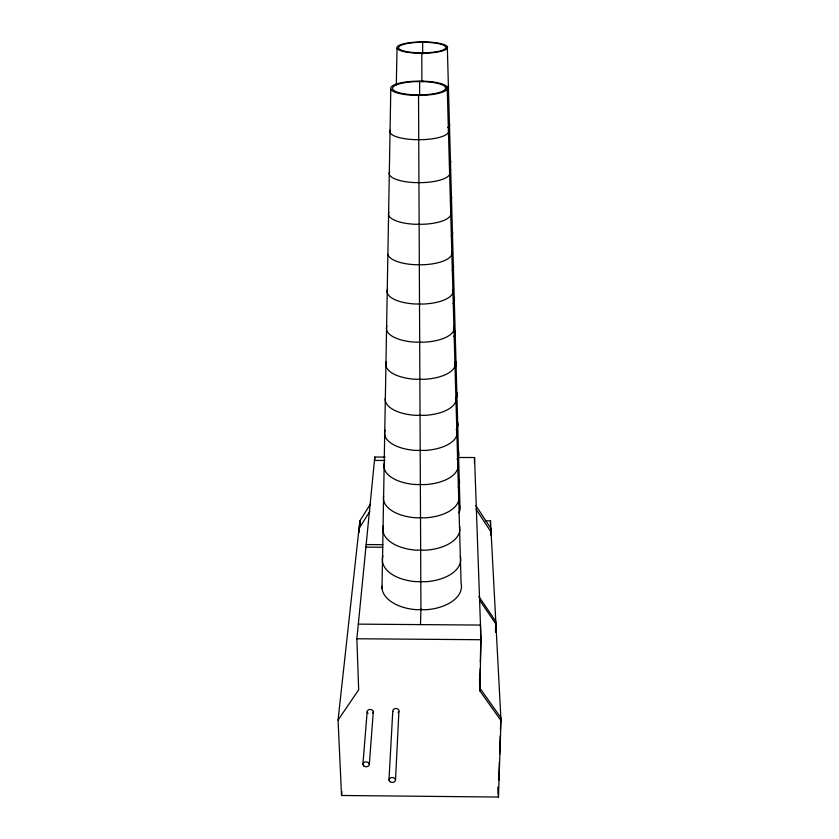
<?xml version="1.0" encoding="UTF-8"?>
<svg xmlns="http://www.w3.org/2000/svg" width="839" height="839" viewBox="0 0 839 839"><rect width="100%" height="100%" fill="white"/><g stroke="black" fill="none" stroke-linecap="round" stroke-linejoin="round"><path stroke-width="1.26" d="M381.986 588.663L390.796 89.049M474.444 462.667L474.538 457.549L459.069 457.475M396.312 84.886L397.036 48.243M480.191 668.714L479.761 687.949L500.831 717.681L500.443 729.406M480.328 662.307L480.894 636.916M370.335 504.239L359.868 520.872L338.065 720.093L341.536 795.477L498.471 797.05L500.988 720.617L479.856 690.843L480.999 639.727L474.538 457.549M490.406 524.774L490.5 520.851L485.257 520.82M490.742 535.02L490.899 528.507L475.881 505.571M491.025 534.726L491.088 532.104L476.007 509.116M495.471 631.851L495.776 621.384L478.891 596.56M495.692 631.966L495.922 624.101L479.719 600.315M420.486 624.615L420.958 608.925M498.335 793.998L498.366 786.751M498.786 780.228L499.383 761.98M499.635 754.167L500.233 735.918M395.515 779.997L398.892 711.713M388.971 779.934L392.767 711.524M369.328 764.36L373.271 711.85M418.535 94.859L420.937 609.67M419.605 81.163L419.647 95.656M421.807 52.836L421.881 81.645M422.646 41.95L422.678 53.801M362.899 764.298L367.157 711.797M341.536 795.477L341.913 791.586M338.065 720.093L358.673 689.805L356.869 638.762L374.802 457.035L385.195 457.087M359.858 520.925L359.155 532.346M359.029 528.507L369.842 511.371M374.467 460.422L384.933 460.475M366.161 544.563L382.93 544.679M365.909 547.143L382.731 547.248M358.305 624.132L480.474 625.065L480.81 640.514M356.869 638.762L480.999 639.727M490.5 520.851L500.988 720.617M498.03 787.517L498.471 797.05M479.468 678.877L479.856 690.843M359.868 520.872L359.994 524.794M447.313 46.732L459.919 504.795A36.213 19.328 -0.2 0 1 458.849 512.839M447.208 87.183L461.083 583.126A39.821 23.366 -0.3 0 1 426.264 609.712L415.599 609.628A39.821 23.366 -0.3 0 1 381.85 586.22M374.802 457.035L374.855 459.122M368.101 713.475A3.062 2.36 3.8 0 1 367.828 710.276A3.062 2.36 3.8 0 1 371.908 709.899A3.062 2.36 3.8 0 1 372.894 713.024M392.998 711.462A3.062 2.36 2.8 0 1 394.603 708.714A3.062 2.36 2.8 0 1 398.431 709.532A3.062 2.36 2.8 0 1 398.137 712.563M459.227 479.583A35.616 18.406 -0.2 0 1 458.167 487.239M458.451 451.235A34.944 17.388 -0.2 0 1 456.993 459.132M451.434 196.42A28.872 9.397 -0.3 0 1 450.365 200.479M448.383 85.788A26.229 6.576 -0.3 0 1 446.6 89.175M450.449 160.564A28.012 8.442 -0.3 0 1 449.4 164.224M449.431 123.711A27.131 7.499 -0.3 0 1 447.596 127.57M457.654 422.185A34.252 16.371 -0.2 0 1 456.206 429.61M452.389 231.291A29.701 10.362 -0.3 0 1 451.298 235.78M455.986 361.829A32.805 14.347 -0.2 0 1 454.591 368.331M455.126 330.472A32.06 13.34 -0.2 0 1 453.752 336.523M456.825 392.39A33.539 15.354 -0.2 0 1 455.409 399.354M454.235 298.285A31.295 12.333 -0.2 0 1 453.102 303.624M453.322 265.239A30.508 11.347 -0.2 0 1 452.211 270.148M460.338 556.351A39.202 22.296 -0.3 0 1 426.055 581.71L415.546 581.637A39.202 22.296 -0.3 0 1 382.92 555.838M459.489 526.168A38.5 21.111 -0.3 0 1 425.803 550.185L415.494 550.111A38.5 21.111 -0.3 0 1 383.444 525.696M448.414 130.255A29.375 8.254 -0.3 0 1 422.615 139.652L414.802 139.652A29.375 8.254 -0.3 0 1 390.334 130.213M451.802 251.459A32.165 11.662 -0.3 0 1 423.59 264.736L415.011 264.715A32.165 11.662 -0.3 0 1 387.88 254.353M458.629 495.157A37.786 19.926 -0.3 0 1 425.551 517.82L415.441 517.757A37.786 19.926 -0.3 0 1 383.633 496.006M450.711 212.319A31.263 10.508 -0.3 0 1 423.276 224.275L414.938 224.265A31.263 10.508 -0.3 0 1 388.908 212.204M449.578 171.932A30.34 9.376 -0.3 0 1 422.95 182.608L414.875 182.598A30.34 9.376 -0.3 0 1 389.611 171.859M454.895 362.018A34.714 15.186 -0.3 0 1 424.482 379.28L415.2 379.249A34.714 15.186 -0.3 0 1 386.297 361.756M453.899 326.266A33.896 14.001 -0.3 0 1 424.188 342.186L415.137 342.155A33.896 14.001 -0.3 0 1 386.915 326.035M455.871 396.742A35.521 16.371 -0.3 0 1 424.754 415.357L415.263 415.315A35.521 16.371 -0.3 0 1 385.195 398.567M452.871 289.424A33.046 12.837 -0.3 0 1 423.894 304.022L415.074 303.991A33.046 12.837 -0.3 0 1 387.566 289.235M456.815 430.48A36.297 17.556 -0.3 0 1 425.027 450.438L415.326 450.396A36.297 17.556 -0.3 0 1 385.101 430.134M457.737 463.275A37.052 18.741 -0.3 0 1 425.3 484.585L415.389 484.523A37.052 18.741 -0.3 0 1 384.535 462.887M425.897 41.95L419.406 41.95A25.306 5.674 -0.3 0 0 396.92 47.582A25.306 5.674 -0.3 0 0 418.42 53.214L425.132 53.214A25.306 5.674 -0.3 0 0 447.523 47.561A25.306 5.674 -0.3 0 0 425.897 41.95M425.667 42.307L419.584 42.307A23.66 5.307 -0.3 0 0 398.567 47.571A23.66 5.307 -0.3 0 0 418.671 52.836L424.943 52.836A23.66 5.307 -0.3 0 0 445.876 47.55A23.66 5.307 -0.3 0 0 425.667 42.307M423.234 81.163L415.966 81.163A28.39 7.142 -0.3 0 0 390.68 88.231A28.39 7.142 -0.3 0 0 414.728 95.331L422.269 95.331A28.39 7.142 -0.3 0 0 447.439 88.231A28.39 7.142 -0.3 0 0 423.234 81.163M422.971 81.603L416.165 81.603A26.544 6.681 -0.3 0 0 392.526 88.21A26.544 6.681 -0.3 0 0 415.011 94.849L422.059 94.859A26.544 6.681 -0.3 0 0 445.603 88.221A26.544 6.681 -0.3 0 0 422.971 81.603M363.895 766.017A3.22 2.423 3.7 0 0 369.244 764.99A3.22 2.423 3.7 0 0 365.206 761.98A3.22 2.423 3.7 0 0 363.895 766.017M389.967 781.665A3.272 2.444 2.7 0 0 395.421 780.627A3.272 2.444 2.7 0 0 391.352 777.596A3.272 2.444 2.7 0 0 389.967 781.665"/></g></svg>
